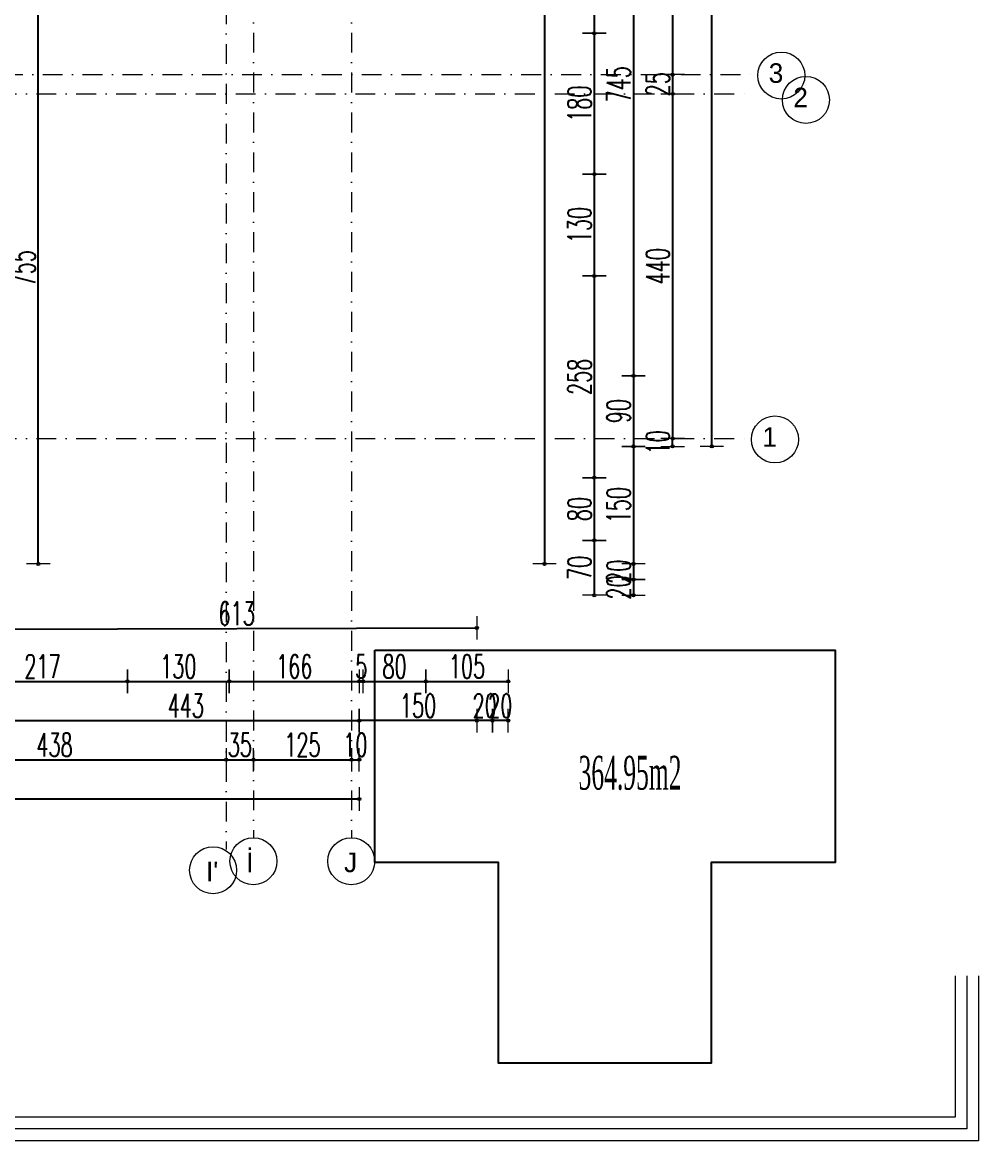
# Model space of a CAD drawing. Header units: millimetres. Extents: x -16104 to 67872, y -88009 to 12107.
# Drawn here: x 23420 to 24640, y 8729 to 10157 of the extents above; entities that cross this region are included whole.
import ezdxf

# ---------------------------------------------------------------- set-up
doc = ezdxf.new("R2010")
doc.units = ezdxf.units.MM
doc.linetypes.add('ACAD_ISO07W100', pattern=[3, 0, -3])
doc.linetypes.add('DASHDOTX2', pattern=[50.8, 25.4, -12.7, 0, -12.7])
doc.layers.get('0').update_dxf_attribs({"color": 241})
for name, color, linetype, lineweight in [('0.3', 114, 'Continuous', 5), ('AKS', 1, 'ACAD_ISO07W100', 5), ('akslar', 144, 'Continuous', 20), ('c05', 32, 'Continuous', 13), ('duvar', 123, 'Continuous', 25), ('OLCU', 54, 'Continuous', 13)]:
    doc.layers.add(name, color=color, linetype=linetype, lineweight=lineweight)
doc.styles.add('DIM', font='Txttw.shx', dxfattribs={"width": 0.6})
doc.styles.add('OLCUIC', font='ROMANS.SHX', dxfattribs={"width": 0.5})
doc.dimstyles.new('50', dxfattribs={"dimscale": 0, "dimtxt": 30, "dimasz": 1, "dimexe": 0, "dimexo": 2, "dimgap": 4, "dimtad": 1, "dimdec": 0, "dimzin": 0, "dimdsep": 46, "dimtxsty": 'DIM', "dimblk1": 'DOT', "dimblk2": 'DOT', "dimsah": 1, "dimcen": 1.5, "dimdle": 3, "dimse1": 1, "dimse2": 1, "dimclrd": 256, "dimclre": 9, "dimclrt": 256, "dimadec": 0, "dimazin": 0, "dimtfac": 0.24, "dimtdec": 0, "dimtix": 1, "dimtmove": 2, "dimatfit": 3, "dimldrblk": 'DOT', "dimfxl": 0, "dimtolj": 1, "dimtzin": 15, "dimarcsym": 0})

# ---------------------------------------------------------------- blocks, each defined once
blk = doc.blocks.new('DOT')
for p, q in [((0, 15), (0, -15)), ((-2, 0), (0, 0)), ((2, 0), (0, 0))]:
    blk.add_line(p, q)
blk.add_circle((0, 0), 2)
blk = doc.blocks.new('*D4953')
at = {"layer": 'Defpoints', "color": 0, "transparency": 16777216}
for p in [(23336.8, 9365.5), (23553.8, 9365.5), (23553.8, 9315.5)]:
    blk.add_point(p, dxfattribs=at)
at = {"layer": 'OLCU', "lineweight": -2, "transparency": 16777216}
blk.add_line((23337.8, 9315.5), (23552.8, 9315.5), dxfattribs=at)
at = {"layer": 'OLCU', "lineweight": -2, "transparency": 16777216, "rotation": 180}
blk.add_blockref('DOT', (23336.8, 9315.5), dxfattribs=at)
at = {"layer": 'OLCU', "lineweight": -2, "transparency": 16777216}
blk.add_blockref('DOT', (23553.8, 9315.5), dxfattribs=at)
at = {"layer": 'OLCU', "transparency": 16777216, "insert": (23445.3, 9334.5), "char_height": 30, "attachment_point": 5, "style": 'DIM'}
blk.add_mtext('\\A1;217', dxfattribs=at)
blk = doc.blocks.new('*D4954')
at = {"layer": 'Defpoints', "color": 0, "transparency": 16777216}
for p in [(23553.8, 9365.5), (23683.8, 9365.5), (23683.8, 9315.5)]:
    blk.add_point(p, dxfattribs=at)
at = {"layer": 'OLCU', "lineweight": -2, "transparency": 16777216}
blk.add_line((23554.8, 9315.5), (23682.8, 9315.5), dxfattribs=at)
at = {"layer": 'OLCU', "lineweight": -2, "transparency": 16777216, "rotation": 180}
blk.add_blockref('DOT', (23553.8, 9315.5), dxfattribs=at)
at = {"layer": 'OLCU', "lineweight": -2, "transparency": 16777216}
blk.add_blockref('DOT', (23683.8, 9315.5), dxfattribs=at)
at = {"layer": 'OLCU', "transparency": 16777216, "insert": (23618.8, 9334.5), "char_height": 30, "attachment_point": 5, "style": 'DIM'}
blk.add_mtext('\\A1;130', dxfattribs=at)
blk = doc.blocks.new('*D4955')
at = {"layer": 'Defpoints', "color": 0, "transparency": 16777216}
for p in [(23683.8, 9365.5), (23849.8, 9365.5), (23849.8, 9315.5)]:
    blk.add_point(p, dxfattribs=at)
at = {"layer": 'OLCU', "lineweight": -2, "transparency": 16777216}
blk.add_line((23684.8, 9315.5), (23848.8, 9315.5), dxfattribs=at)
at = {"layer": 'OLCU', "lineweight": -2, "transparency": 16777216, "rotation": 180}
blk.add_blockref('DOT', (23683.8, 9315.5), dxfattribs=at)
at = {"layer": 'OLCU', "lineweight": -2, "transparency": 16777216}
blk.add_blockref('DOT', (23849.8, 9315.5), dxfattribs=at)
at = {"layer": 'OLCU', "transparency": 16777216, "insert": (23766.8, 9334.5), "char_height": 30, "attachment_point": 5, "style": 'DIM'}
blk.add_mtext('\\A1;166', dxfattribs=at)
blk = doc.blocks.new('*D4961')
at = {"layer": 'Defpoints', "color": 0, "transparency": 16777216}
for p in [(23714.8, 9215.5), (23839.8, 9215.5), (23839.8, 9215.5)]:
    blk.add_point(p, dxfattribs=at)
at = {"layer": 'OLCU', "lineweight": -2, "transparency": 16777216}
blk.add_line((23715.8, 9215.5), (23838.8, 9215.5), dxfattribs=at)
at = {"layer": 'OLCU', "lineweight": -2, "transparency": 16777216, "rotation": 180}
blk.add_blockref('DOT', (23714.8, 9215.5), dxfattribs=at)
at = {"layer": 'OLCU', "lineweight": -2, "transparency": 16777216}
blk.add_blockref('DOT', (23839.8, 9215.5), dxfattribs=at)
at = {"layer": 'OLCU', "transparency": 16777216, "insert": (23777.3, 9234.5), "char_height": 30, "attachment_point": 5, "style": 'DIM'}
blk.add_mtext('\\A1;125', dxfattribs=at)
blk = doc.blocks.new('*D4962')
at = {"layer": 'Defpoints', "color": 0, "transparency": 16777216}
for p in [(23839.8, 9265.5), (23849.8, 9265.5), (23849.8, 9215.5)]:
    blk.add_point(p, dxfattribs=at)
at = {"layer": 'OLCU', "lineweight": -2, "transparency": 16777216}
for p, q in [((23838.8, 9215.5), (23837.8, 9215.5)), ((23839.8, 9215.5), (23849.8, 9215.5)), ((23850.8, 9215.5), (23851.8, 9215.5))]:
    blk.add_line(p, q, dxfattribs=at)
blk.add_blockref('DOT', (23839.8, 9215.5), dxfattribs=at)
at = {"layer": 'OLCU', "lineweight": -2, "transparency": 16777216, "rotation": 180}
blk.add_blockref('DOT', (23849.8, 9215.5), dxfattribs=at)
at = {"layer": 'OLCU', "transparency": 16777216, "insert": (23844.8, 9234.5), "char_height": 30, "attachment_point": 5, "style": 'DIM'}
blk.add_mtext('\\A1;10', dxfattribs=at)
blk = doc.blocks.new('*D4963')
at = {"layer": 'Defpoints', "color": 0, "transparency": 16777216}
for p in [(21799.8, 9200.5), (23849.8, 9200.5), (23849.8, 9165.5)]:
    blk.add_point(p, dxfattribs=at)
at = {"layer": 'OLCU', "lineweight": -2, "transparency": 16777216}
blk.add_line((21800.8, 9165.5), (23848.8, 9165.5), dxfattribs=at)
at = {"layer": 'OLCU', "lineweight": -2, "transparency": 16777216, "rotation": 180}
blk.add_blockref('DOT', (21799.8, 9165.5), dxfattribs=at)
at = {"layer": 'OLCU', "lineweight": -2, "transparency": 16777216}
blk.add_blockref('DOT', (23849.8, 9165.5), dxfattribs=at)
at = {"layer": 'OLCU', "transparency": 16777216, "insert": (22824.8, 9184.5), "char_height": 30, "attachment_point": 5, "style": 'DIM'}
blk.add_mtext('\\A1;2050', dxfattribs=at)
blk = doc.blocks.new('*D4972')
at = {"layer": 'Defpoints', "color": 0, "transparency": 16777216}
for p in [(24099.8, 10272.8), (24099.8, 10142.8), (24149.8, 10142.8)]:
    blk.add_point(p, dxfattribs=at)
at = {"layer": 'OLCU', "lineweight": -2, "transparency": 16777216}
blk.add_line((24149.8, 10271.8), (24149.8, 10143.8), dxfattribs=at)
for p, rotation in [((24149.8, 10272.8), 90), ((24149.8, 10142.8), 270)]:
    blk.add_blockref('DOT', p, dxfattribs=dict(at, rotation=rotation))
at = {"layer": 'OLCU', "transparency": 16777216, "insert": (24130.8, 10207.8), "char_height": 30, "attachment_point": 5, "rotation": 90, "style": 'DIM'}
blk.add_mtext('\\A1;130', dxfattribs=at)
blk = doc.blocks.new('*D4973')
at = {"layer": 'Defpoints', "color": 0, "transparency": 16777216}
for p in [(24099.8, 10142.8), (24099.8, 9963), (24149.8, 9963)]:
    blk.add_point(p, dxfattribs=at)
at = {"layer": 'OLCU', "lineweight": -2, "transparency": 16777216}
blk.add_line((24149.8, 10141.8), (24149.8, 9964), dxfattribs=at)
for p, rotation in [((24149.8, 10142.8), 90), ((24149.8, 9963), 270)]:
    blk.add_blockref('DOT', p, dxfattribs=dict(at, rotation=rotation))
at = {"layer": 'OLCU', "transparency": 16777216, "insert": (24130.8, 10052.9), "char_height": 30, "attachment_point": 5, "rotation": 90, "style": 'DIM'}
blk.add_mtext('\\A1;180', dxfattribs=at)
blk = doc.blocks.new('*D4974')
at = {"layer": 'Defpoints', "color": 0, "transparency": 16777216}
for p in [(24099.8, 9963), (24099.8, 9833), (24149.8, 9833)]:
    blk.add_point(p, dxfattribs=at)
at = {"layer": 'OLCU', "lineweight": -2, "transparency": 16777216}
blk.add_line((24149.8, 9962), (24149.8, 9834), dxfattribs=at)
for p, rotation in [((24149.8, 9963), 90), ((24149.8, 9833), 270)]:
    blk.add_blockref('DOT', p, dxfattribs=dict(at, rotation=rotation))
at = {"layer": 'OLCU', "transparency": 16777216, "insert": (24130.8, 9898), "char_height": 30, "attachment_point": 5, "rotation": 90, "style": 'DIM'}
blk.add_mtext('\\A1;130', dxfattribs=at)
blk = doc.blocks.new('*D4975')
at = {"layer": 'Defpoints', "color": 0, "transparency": 16777216}
for p in [(24099.8, 9833), (24099.8, 9575.5), (24149.8, 9575.5)]:
    blk.add_point(p, dxfattribs=at)
at = {"layer": 'OLCU', "lineweight": -2, "transparency": 16777216}
blk.add_line((24149.8, 9832), (24149.8, 9576.5), dxfattribs=at)
for p, rotation in [((24149.8, 9833), 90), ((24149.8, 9575.5), 270)]:
    blk.add_blockref('DOT', p, dxfattribs=dict(at, rotation=rotation))
at = {"layer": 'OLCU', "transparency": 16777216, "insert": (24130.8, 9704.3), "char_height": 30, "attachment_point": 5, "rotation": 90, "style": 'DIM'}
blk.add_mtext('\\A1;258', dxfattribs=at)
blk = doc.blocks.new('*D4976')
at = {"layer": 'Defpoints', "color": 0, "transparency": 16777216}
for p in [(24164.8, 10450), (24199.8, 9705.5), (24199.8, 9705.5)]:
    blk.add_point(p, dxfattribs=at)
at = {"layer": 'OLCU', "lineweight": -2, "transparency": 16777216}
blk.add_line((24199.8, 10449), (24199.8, 9706.5), dxfattribs=at)
for p, rotation in [((24199.8, 10450), 90), ((24199.8, 9705.5), 270)]:
    blk.add_blockref('DOT', p, dxfattribs=dict(at, rotation=rotation))
at = {"layer": 'OLCU', "transparency": 16777216, "insert": (24180.8, 10077.8), "char_height": 30, "attachment_point": 5, "rotation": 90, "style": 'DIM'}
blk.add_mtext('\\A1;745', dxfattribs=at)
blk = doc.blocks.new('*D4978')
at = {"layer": 'Defpoints', "color": 0, "transparency": 16777216}
for p in [(24214.8, 9625.6), (24249.8, 9625.6), (24214.8, 9615.5)]:
    blk.add_point(p, dxfattribs=at)
at = {"layer": 'OLCU', "lineweight": -2, "transparency": 16777216}
for p, q in [((24249.8, 9626.6), (24249.8, 9627.6)), ((24249.8, 9615.5), (24249.8, 9625.6)), ((24249.8, 9614.5), (24249.8, 9613.5))]:
    blk.add_line(p, q, dxfattribs=at)
for p, rotation in [((24249.8, 9625.6), 270), ((24249.8, 9615.5), 90)]:
    blk.add_blockref('DOT', p, dxfattribs=dict(at, rotation=rotation))
at = {"layer": 'OLCU', "transparency": 16777216, "insert": (24230.8, 9620.6), "char_height": 30, "attachment_point": 5, "rotation": 90, "style": 'DIM'}
blk.add_mtext('\\A1;10', dxfattribs=at)
blk = doc.blocks.new('*D4979')
at = {"layer": 'Defpoints', "color": 0, "transparency": 16777216}
for p in [(24264.8, 11425), (24299.8, 11425), (24264.8, 9615.5)]:
    blk.add_point(p, dxfattribs=at)
at = {"layer": 'OLCU', "lineweight": -2, "transparency": 16777216}
blk.add_line((24299.8, 9616.5), (24299.8, 11424), dxfattribs=at)
for p, rotation in [((24299.8, 11425), 90), ((24299.8, 9615.5), 270)]:
    blk.add_blockref('DOT', p, dxfattribs=dict(at, rotation=rotation))
at = {"layer": 'OLCU', "transparency": 16777216, "insert": (24280.8, 10520.3), "char_height": 30, "attachment_point": 5, "rotation": 90, "style": 'DIM'}
blk.add_mtext('\\A1;1810', dxfattribs=at)
blk = doc.blocks.new('*D5011')
at = {"layer": 'Defpoints', "color": 0, "transparency": 16777216}
for p in [(23849.8, 9365.5), (23854.8, 9365.5), (23854.8, 9315.5)]:
    blk.add_point(p, dxfattribs=at)
at = {"layer": 'OLCU', "lineweight": -2, "transparency": 16777216}
for p, q in [((23848.8, 9315.5), (23847.8, 9315.5)), ((23849.8, 9315.5), (23854.8, 9315.5)), ((23855.8, 9315.5), (23856.8, 9315.5))]:
    blk.add_line(p, q, dxfattribs=at)
blk.add_blockref('DOT', (23849.8, 9315.5), dxfattribs=at)
at = {"layer": 'OLCU', "lineweight": -2, "transparency": 16777216, "rotation": 180}
blk.add_blockref('DOT', (23854.8, 9315.5), dxfattribs=at)
at = {"layer": 'OLCU', "transparency": 16777216, "insert": (23852.3, 9334.5), "char_height": 30, "attachment_point": 5, "style": 'DIM'}
blk.add_mtext('\\A1;5', dxfattribs=at)
blk = doc.blocks.new('*D5012')
at = {"layer": 'Defpoints', "color": 0, "transparency": 16777216}
for p in [(23854.8, 9365.5), (23934.8, 9365.5), (23934.8, 9315.5)]:
    blk.add_point(p, dxfattribs=at)
at = {"layer": 'OLCU', "lineweight": -2, "transparency": 16777216}
blk.add_line((23855.8, 9315.5), (23933.8, 9315.5), dxfattribs=at)
at = {"layer": 'OLCU', "lineweight": -2, "transparency": 16777216, "rotation": 180}
blk.add_blockref('DOT', (23854.8, 9315.5), dxfattribs=at)
at = {"layer": 'OLCU', "lineweight": -2, "transparency": 16777216}
blk.add_blockref('DOT', (23934.8, 9315.5), dxfattribs=at)
at = {"layer": 'OLCU', "transparency": 16777216, "insert": (23894.8, 9334.5), "char_height": 30, "attachment_point": 5, "style": 'DIM'}
blk.add_mtext('\\A1;80', dxfattribs=at)
blk = doc.blocks.new('*D5013')
at = {"layer": 'Defpoints', "color": 0, "transparency": 16777216}
for p in [(23934.8, 9365.5), (24039.8, 9365.5), (24039.8, 9315.5)]:
    blk.add_point(p, dxfattribs=at)
at = {"layer": 'OLCU', "lineweight": -2, "transparency": 16777216}
blk.add_line((23935.8, 9315.5), (24038.8, 9315.5), dxfattribs=at)
at = {"layer": 'OLCU', "lineweight": -2, "transparency": 16777216, "rotation": 180}
blk.add_blockref('DOT', (23934.8, 9315.5), dxfattribs=at)
at = {"layer": 'OLCU', "lineweight": -2, "transparency": 16777216}
blk.add_blockref('DOT', (24039.8, 9315.5), dxfattribs=at)
at = {"layer": 'OLCU', "transparency": 16777216, "insert": (23987.3, 9334.5), "char_height": 30, "attachment_point": 5, "style": 'DIM'}
blk.add_mtext('\\A1;105', dxfattribs=at)
blk = doc.blocks.new('*D5020')
at = {"layer": 'Defpoints', "color": 0, "transparency": 16777216}
for p in [(24019.8, 9365.5), (24039.8, 9365.5), (24019.8, 9265.5)]:
    blk.add_point(p, dxfattribs=at)
at = {"layer": 'OLCU', "lineweight": -2, "transparency": 16777216}
for p, q in [((24018.8, 9265.5), (24017.8, 9265.5)), ((24039.8, 9265.5), (24019.8, 9265.5)), ((24040.8, 9265.5), (24041.8, 9265.5))]:
    blk.add_line(p, q, dxfattribs=at)
blk.add_blockref('DOT', (24019.8, 9265.5), dxfattribs=at)
at = {"layer": 'OLCU', "lineweight": -2, "transparency": 16777216, "rotation": 180}
blk.add_blockref('DOT', (24039.8, 9265.5), dxfattribs=at)
at = {"layer": 'OLCU', "transparency": 16777216, "insert": (24029.8, 9284.5), "char_height": 30, "attachment_point": 5, "style": 'DIM'}
blk.add_mtext('\\A1;20', dxfattribs=at)
blk = doc.blocks.new('*D5021')
at = {"layer": 'Defpoints', "color": 0, "transparency": 16777216}
for p in [(23849.8, 9365.5), (23999.8, 9365.5), (23849.8, 9265.5)]:
    blk.add_point(p, dxfattribs=at)
at = {"layer": 'OLCU', "lineweight": -2, "transparency": 16777216}
blk.add_line((23998.8, 9265.5), (23850.8, 9265.5), dxfattribs=at)
at = {"layer": 'OLCU', "lineweight": -2, "transparency": 16777216, "rotation": 180}
blk.add_blockref('DOT', (23849.8, 9265.5), dxfattribs=at)
at = {"layer": 'OLCU', "lineweight": -2, "transparency": 16777216}
blk.add_blockref('DOT', (23999.8, 9265.5), dxfattribs=at)
at = {"layer": 'OLCU', "transparency": 16777216, "insert": (23924.8, 9284.5), "char_height": 30, "attachment_point": 5, "style": 'DIM'}
blk.add_mtext('\\A1;150', dxfattribs=at)
blk = doc.blocks.new('*D5022')
at = {"layer": 'Defpoints', "color": 0, "transparency": 16777216}
for p in [(23406.8, 9265.5), (23849.8, 9265.5), (23849.8, 9265.5)]:
    blk.add_point(p, dxfattribs=at)
at = {"layer": 'OLCU', "lineweight": -2, "transparency": 16777216}
blk.add_line((23407.8, 9265.5), (23848.8, 9265.5), dxfattribs=at)
at = {"layer": 'OLCU', "lineweight": -2, "transparency": 16777216, "rotation": 180}
blk.add_blockref('DOT', (23406.8, 9265.5), dxfattribs=at)
at = {"layer": 'OLCU', "lineweight": -2, "transparency": 16777216}
blk.add_blockref('DOT', (23849.8, 9265.5), dxfattribs=at)
at = {"layer": 'OLCU', "transparency": 16777216, "insert": (23628.3, 9284.5), "char_height": 30, "attachment_point": 5, "style": 'DIM'}
blk.add_mtext('\\A1;443', dxfattribs=at)
blk = doc.blocks.new('*D5031')
at = {"layer": 'Defpoints', "color": 0, "transparency": 16777216}
for p in [(24099.8, 9705.5), (24101.2, 9615.5), (24199.8, 9615.5)]:
    blk.add_point(p, dxfattribs=at)
at = {"layer": 'OLCU', "lineweight": -2, "transparency": 16777216}
blk.add_line((24199.8, 9704.5), (24199.8, 9616.5), dxfattribs=at)
for p, rotation in [((24199.8, 9705.5), 90), ((24199.8, 9615.5), 270)]:
    blk.add_blockref('DOT', p, dxfattribs=dict(at, rotation=rotation))
at = {"layer": 'OLCU', "transparency": 16777216, "insert": (24180.8, 9660.5), "char_height": 30, "attachment_point": 5, "rotation": 90, "style": 'DIM'}
blk.add_mtext('\\A1;90', dxfattribs=at)
blk = doc.blocks.new('*D5032')
at = {"layer": 'Defpoints', "color": 0, "transparency": 16777216}
for p in [(24099.8, 9445.5), (24099.8, 9425.5), (24199.8, 9425.5)]:
    blk.add_point(p, dxfattribs=at)
at = {"layer": 'OLCU', "lineweight": -2, "transparency": 16777216}
for p, q in [((24199.8, 9446.5), (24199.8, 9447.5)), ((24199.8, 9445.5), (24199.8, 9425.5)), ((24199.8, 9424.5), (24199.8, 9423.5))]:
    blk.add_line(p, q, dxfattribs=at)
for p, rotation in [((24199.8, 9445.5), 270), ((24199.8, 9425.5), 90)]:
    blk.add_blockref('DOT', p, dxfattribs=dict(at, rotation=rotation))
at = {"layer": 'OLCU', "transparency": 16777216, "insert": (24180.8, 9435.5), "char_height": 30, "attachment_point": 5, "rotation": 90, "style": 'DIM'}
blk.add_mtext('\\A1;20', dxfattribs=at)
blk = doc.blocks.new('*D5033')
at = {"layer": 'Defpoints', "color": 0, "transparency": 16777216}
for p in [(24099.8, 9495.5), (24099.8, 9425.5), (24149.8, 9425.5)]:
    blk.add_point(p, dxfattribs=at)
at = {"layer": 'OLCU', "lineweight": -2, "transparency": 16777216}
blk.add_line((24149.8, 9494.5), (24149.8, 9426.5), dxfattribs=at)
for p, rotation in [((24149.8, 9495.5), 90), ((24149.8, 9425.5), 270)]:
    blk.add_blockref('DOT', p, dxfattribs=dict(at, rotation=rotation))
at = {"layer": 'OLCU', "transparency": 16777216, "insert": (24130.8, 9460.5), "char_height": 30, "attachment_point": 5, "rotation": 90, "style": 'DIM'}
blk.add_mtext('\\A1;70', dxfattribs=at)
blk = doc.blocks.new('*D5034')
at = {"layer": 'Defpoints', "color": 0, "transparency": 16777216}
for p in [(24099.8, 9575.5), (24099.8, 9495.5), (24149.8, 9495.5)]:
    blk.add_point(p, dxfattribs=at)
at = {"layer": 'OLCU', "lineweight": -2, "transparency": 16777216}
blk.add_line((24149.8, 9574.5), (24149.8, 9496.5), dxfattribs=at)
for p, rotation in [((24149.8, 9575.5), 90), ((24149.8, 9495.5), 270)]:
    blk.add_blockref('DOT', p, dxfattribs=dict(at, rotation=rotation))
at = {"layer": 'OLCU', "transparency": 16777216, "insert": (24130.8, 9535.5), "char_height": 30, "attachment_point": 5, "rotation": 90, "style": 'DIM'}
blk.add_mtext('\\A1;80', dxfattribs=at)
blk = doc.blocks.new('*D5067')
at = {"layer": 'Defpoints', "color": 0, "transparency": 16777216}
for p in [(23241.8, 9215.5), (23679.8, 9215.5), (23679.8, 9215.5)]:
    blk.add_point(p, dxfattribs=at)
at = {"layer": 'OLCU', "lineweight": -2, "transparency": 16777216}
blk.add_line((23242.8, 9215.5), (23678.8, 9215.5), dxfattribs=at)
at = {"layer": 'OLCU', "lineweight": -2, "transparency": 16777216, "rotation": 180}
blk.add_blockref('DOT', (23241.8, 9215.5), dxfattribs=at)
at = {"layer": 'OLCU', "lineweight": -2, "transparency": 16777216}
blk.add_blockref('DOT', (23679.8, 9215.5), dxfattribs=at)
at = {"layer": 'OLCU', "transparency": 16777216, "insert": (23460.8, 9234.5), "char_height": 30, "attachment_point": 5, "style": 'DIM'}
blk.add_mtext('\\A1;438', dxfattribs=at)
blk = doc.blocks.new('*D5068')
at = {"layer": 'Defpoints', "color": 0, "transparency": 16777216}
for p in [(23714.8, 9215.5), (23839.8, 9215.5), (23839.8, 9215.5)]:
    blk.add_point(p, dxfattribs=at)
at = {"layer": 'OLCU', "lineweight": -2, "transparency": 16777216}
blk.add_line((23715.8, 9215.5), (23838.8, 9215.5), dxfattribs=at)
at = {"layer": 'OLCU', "lineweight": -2, "transparency": 16777216, "rotation": 180}
blk.add_blockref('DOT', (23714.8, 9215.5), dxfattribs=at)
at = {"layer": 'OLCU', "lineweight": -2, "transparency": 16777216}
blk.add_blockref('DOT', (23839.8, 9215.5), dxfattribs=at)
at = {"layer": 'OLCU', "transparency": 16777216, "insert": (23777.3, 9234.5), "char_height": 30, "attachment_point": 5, "style": 'DIM'}
blk.add_mtext('\\A1;125', dxfattribs=at)
blk = doc.blocks.new('*D5074')
at = {"layer": 'Defpoints', "color": 0, "transparency": 16777216}
for p in [(24249.8, 10500), (24249.8, 10090), (24249.8, 10090)]:
    blk.add_point(p, dxfattribs=at)
at = {"layer": 'OLCU', "lineweight": -2, "transparency": 16777216}
blk.add_line((24249.8, 10499), (24249.8, 10091), dxfattribs=at)
for p, rotation in [((24249.8, 10500), 90), ((24249.8, 10090), 270)]:
    blk.add_blockref('DOT', p, dxfattribs=dict(at, rotation=rotation))
at = {"layer": 'OLCU', "transparency": 16777216, "insert": (24230.8, 10295), "char_height": 30, "attachment_point": 5, "rotation": 90, "style": 'DIM'}
blk.add_mtext('\\A1;400', dxfattribs=at)
blk = doc.blocks.new('*D5075')
at = {"layer": 'Defpoints', "color": 0, "transparency": 16777216}
for p in [(24249.8, 10090), (24249.8, 10065.5), (24249.8, 10065.5)]:
    blk.add_point(p, dxfattribs=at)
at = {"layer": 'OLCU', "lineweight": -2, "transparency": 16777216}
for p, q in [((24249.8, 10091), (24249.8, 10092)), ((24249.8, 10090), (24249.8, 10065.5)), ((24249.8, 10064.5), (24249.8, 10063.5))]:
    blk.add_line(p, q, dxfattribs=at)
for p, rotation in [((24249.8, 10090), 270), ((24249.8, 10065.5), 90)]:
    blk.add_blockref('DOT', p, dxfattribs=dict(at, rotation=rotation))
at = {"layer": 'OLCU', "transparency": 16777216, "insert": (24230.8, 10077.8), "char_height": 30, "attachment_point": 5, "rotation": 90, "style": 'DIM'}
blk.add_mtext('\\A1;25', dxfattribs=at)
blk = doc.blocks.new('*D5076')
at = {"layer": 'Defpoints', "color": 0, "transparency": 16777216}
for p in [(24249.8, 10065.5), (24249.8, 9625.5), (24249.8, 9625.5)]:
    blk.add_point(p, dxfattribs=at)
at = {"layer": 'OLCU', "lineweight": -2, "transparency": 16777216}
blk.add_line((24249.8, 10064.5), (24249.8, 9626.5), dxfattribs=at)
for p, rotation in [((24249.8, 10065.5), 90), ((24249.8, 9625.5), 270)]:
    blk.add_blockref('DOT', p, dxfattribs=dict(at, rotation=rotation))
at = {"layer": 'OLCU', "transparency": 16777216, "insert": (24230.8, 9845.5), "char_height": 30, "attachment_point": 5, "rotation": 90, "style": 'DIM'}
blk.add_mtext('\\A1;440', dxfattribs=at)
blk = doc.blocks.new('*D5090')
at = {"layer": 'Defpoints', "color": 0, "transparency": 16777216}
for p in [(24086.2, 11575), (24086.2, 9465.5), (24086.2, 9465.5)]:
    blk.add_point(p, dxfattribs=at)
at = {"layer": 'OLCU', "lineweight": -2, "transparency": 16777216}
blk.add_line((24086.2, 11574), (24086.2, 9466.5), dxfattribs=at)
for p, rotation in [((24086.2, 11575), 90), ((24086.2, 9465.5), 270)]:
    blk.add_blockref('DOT', p, dxfattribs=dict(at, rotation=rotation))
at = {"layer": 'OLCU', "transparency": 16777216, "insert": (24067.2, 10520.3), "char_height": 30, "attachment_point": 5, "rotation": 90, "style": 'DIM'}
blk.add_mtext('\\A1;2110', dxfattribs=at)
blk = doc.blocks.new('*D5098')
at = {"layer": 'Defpoints', "color": 0, "transparency": 16777216}
for p in [(23999.8, 9365.5), (24019.8, 9365.5), (23999.8, 9265.5)]:
    blk.add_point(p, dxfattribs=at)
at = {"layer": 'OLCU', "lineweight": -2, "transparency": 16777216}
for p, q in [((23998.8, 9265.5), (23997.8, 9265.5)), ((24019.8, 9265.5), (23999.8, 9265.5)), ((24020.8, 9265.5), (24021.8, 9265.5))]:
    blk.add_line(p, q, dxfattribs=at)
blk.add_blockref('DOT', (23999.8, 9265.5), dxfattribs=at)
at = {"layer": 'OLCU', "lineweight": -2, "transparency": 16777216, "rotation": 180}
blk.add_blockref('DOT', (24019.8, 9265.5), dxfattribs=at)
at = {"layer": 'OLCU', "transparency": 16777216, "insert": (24009.8, 9284.5), "char_height": 30, "attachment_point": 5, "style": 'DIM'}
blk.add_mtext('\\A1;20', dxfattribs=at)
blk = doc.blocks.new('*D5099')
at = {"layer": 'Defpoints', "color": 0, "transparency": 16777216}
for p in [(24099.8, 9465.5), (24099.8, 9445.5), (24199.8, 9445.5)]:
    blk.add_point(p, dxfattribs=at)
at = {"layer": 'OLCU', "lineweight": -2, "transparency": 16777216}
for p, q in [((24199.8, 9466.5), (24199.8, 9467.5)), ((24199.8, 9465.5), (24199.8, 9445.5)), ((24199.8, 9444.5), (24199.8, 9443.5))]:
    blk.add_line(p, q, dxfattribs=at)
for p, rotation in [((24199.8, 9465.5), 270), ((24199.8, 9445.5), 90)]:
    blk.add_blockref('DOT', p, dxfattribs=dict(at, rotation=rotation))
at = {"layer": 'OLCU', "transparency": 16777216, "insert": (24180.8, 9455.5), "char_height": 30, "attachment_point": 5, "rotation": 90, "style": 'DIM'}
blk.add_mtext('\\A1;20', dxfattribs=at)
blk = doc.blocks.new('*D5100')
at = {"layer": 'Defpoints', "color": 0, "transparency": 16777216}
for p in [(24199.8, 9615.5), (24199.8, 9465.5), (24199.8, 9465.5)]:
    blk.add_point(p, dxfattribs=at)
at = {"layer": 'OLCU', "lineweight": -2, "transparency": 16777216}
blk.add_line((24199.8, 9614.5), (24199.8, 9466.5), dxfattribs=at)
for p, rotation in [((24199.8, 9615.5), 90), ((24199.8, 9465.5), 270)]:
    blk.add_blockref('DOT', p, dxfattribs=dict(at, rotation=rotation))
at = {"layer": 'OLCU', "transparency": 16777216, "insert": (24180.8, 9540.5), "char_height": 30, "attachment_point": 5, "rotation": 90, "style": 'DIM'}
blk.add_mtext('\\A1;150', dxfattribs=at)
blk = doc.blocks.new('*D4822')
at = {"layer": 'Defpoints', "color": 0, "transparency": 16777216}
for p in [(23386.8, 9382.3), (23999.8, 9383.8), (23999.8, 9383.8)]:
    blk.add_point(p, dxfattribs=at)
at = {"layer": 'OLCU', "lineweight": -2, "transparency": 16777216}
blk.add_line((23387.8, 9382.3), (23998.8, 9383.8), dxfattribs=at)
for p, rotation in [((23386.8, 9382.3), 180.1399202823376), ((23999.8, 9383.8), 0.1399202823375777)]:
    blk.add_blockref('DOT', p, dxfattribs=dict(at, rotation=rotation))
at = {"layer": 'OLCU', "transparency": 16777216, "insert": (23693.3, 9402.1), "char_height": 30, "attachment_point": 5, "rotation": 0.1399, "style": 'DIM'}
blk.add_mtext('\\A1;613', dxfattribs=at)
blk = doc.blocks.new('*D5135')
at = {"layer": 'Defpoints', "color": 0, "transparency": 16777216}
for p in [(23366.8, 10220), (23440.1, 10220), (23366.8, 9465.5)]:
    blk.add_point(p, dxfattribs=at)
at = {"layer": 'OLCU', "lineweight": -2, "transparency": 16777216}
blk.add_line((23440.1, 9466.5), (23440.1, 10219), dxfattribs=at)
for p, rotation in [((23440.1, 10220), 90), ((23440.1, 9465.5), 270)]:
    blk.add_blockref('DOT', p, dxfattribs=dict(at, rotation=rotation))
at = {"layer": 'OLCU', "transparency": 16777216, "insert": (23421.1, 9842.8), "char_height": 30, "attachment_point": 5, "rotation": 90, "style": 'DIM'}
blk.add_mtext('\\A1;755', dxfattribs=at)
blk = doc.blocks.new('*D4818')
at = {"layer": 'Defpoints', "color": 0, "transparency": 16777216}
for p in [(23679.8, 9215.5), (23714.8, 9215.5), (23714.8, 9215.5)]:
    blk.add_point(p, dxfattribs=at)
at = {"layer": 'OLCU', "lineweight": -2, "transparency": 16777216}
for p, q in [((23678.8, 9215.5), (23677.8, 9215.5)), ((23679.8, 9215.5), (23714.8, 9215.5)), ((23715.8, 9215.5), (23716.8, 9215.5))]:
    blk.add_line(p, q, dxfattribs=at)
blk.add_blockref('DOT', (23679.8, 9215.5), dxfattribs=at)
at = {"layer": 'OLCU', "lineweight": -2, "transparency": 16777216, "rotation": 180}
blk.add_blockref('DOT', (23714.8, 9215.5), dxfattribs=at)
at = {"layer": 'OLCU', "transparency": 16777216, "insert": (23697.3, 9234.5), "char_height": 30, "attachment_point": 5, "style": 'DIM'}
blk.add_mtext('\\A1;35', dxfattribs=at)

msp = doc.modelspace()

# ---------------------------------------------------------------- linework, layer by layer
at = {"layer": 'AKS', "linetype": 'ByBlock'}
for centre in [(24388.5, 10088.9), (24419.9, 10057.7), (24380.4, 9624.4), (23714.6, 9086), (23839.6, 9086), (23663.2, 9074.5)]:
    msp.add_circle(centre, 30, dxfattribs=at)
at = {"layer": 'akslar', "linetype": 'DASHDOTX2'}
for p, q in [((23714.8, 11925), (23714.8, 9115.5)), ((23839.8, 11925), (23839.8, 9115.5)), ((23679.8, 11910.6), (23679.8, 9101.1)), ((21307.9, 10090), (24357.9, 10090)), ((21299.8, 10065.5), (24349.8, 10065.5)), ((21299.8, 9625.5), (24349.8, 9625.5))]:
    msp.add_line(p, q, dxfattribs=at)
at = {"layer": 'c05'}
for points in [[(24640.4, 8939.6), (24640.4, 8729.3), (21110.1, 8729.3), (21110.1, 12107.1), (24640.4, 12107.1), (24640.4, 10251)], [(24625.4, 8939.6), (24625.4, 8744.3), (21125.1, 8744.3), (21125.1, 12092.1), (24625.4, 12092.1), (24625.4, 10251)], [(24610.4, 8939.6), (24610.4, 8759.3), (21140.1, 8759.3), (21140.1, 12077.1), (24610.4, 12077.1), (24610.4, 10251)]]:
    msp.add_lwpolyline(points, dxfattribs=at)
at = {"layer": 'duvar'}
msp.add_lwpolyline([(23869.6, 9355.5), (24457.1, 9355.5), (24457.1, 9084.3), (24298.8, 9084.3), (24298.8, 8828.2), (24027.6, 8828.2), (24027.6, 9084.3), (23869.6, 9084.3), (23869.6, 9355.5)], dxfattribs=at)
msp.add_lwpolyline([(23869.6, 9355.5), (24457.1, 9355.5), (24457.1, 9084.3), (24298.8, 9084.3), (24298.8, 8828.2), (24027.6, 8828.2), (24027.6, 9084.3), (23869.6, 9084.3), (23869.6, 9355.5)], dxfattribs=at)

# ---------------------------------------------------------------- texts
at = {"layer": '0.3', "ltscale": 0.7, "insert": (24195.4, 9176.4), "char_height": 43.2, "width": 524.278, "attachment_point": 8, "style": 'OLCUIC'}
msp.add_mtext('{\\fTimes New Roman|b0|i0|c162|p18;364.95m2}', dxfattribs=at)
at = {"layer": 'AKS', "char_height": 25, "width": 35.659, "attachment_point": 1}
for s, insert in [('3', (24372.4, 10104.5)), ('2', (24403.8, 10073.4)), ('1', (24364.3, 9640)), ('{\\fComic Sans MS|b0|i0|c162|p66;İ}', (23705.4, 9097)), ('J', (23830.4, 9097)), ("I'", (23654.1, 9085.5))]:
    msp.add_mtext(s, dxfattribs=dict(at, insert=insert))

# ---------------------------------------------------------------- dimensions: what is measured, and where the dimension line sits
at = {"layer": 'OLCU'}
for base, p1, p2, text, picture, middle in [((24086.2, 9465.5), (24086.2, 11575), (24086.2, 9465.5), '2110', '*D5090', (24067.2, 10520.3)), ((24299.8, 11425), (24264.8, 9615.5), (24264.8, 11425), '1810', '*D4979', (24280.8, 10520.3)), ((24249.8, 10090), (24249.8, 10500), (24249.8, 10090), '400', '*D5074', (24230.8, 10295))]:
    dim = msp.add_linear_dim(base=base, p1=p1, p2=p2, angle=90, text=text, dimstyle='50', override={"dimscale": 1}, dxfattribs=at)
    dim.commit()
    dim.dimension.update_dxf_attribs({"geometry": picture, "text_midpoint": middle})
for base, p1, p2, picture, middle in [((24199.8169726, 9705.5446397), (24164.8169726, 10450.0446397), (24199.8169726, 9705.5446397), '*D4976', (24180.8169726, 10077.7946397)), ((24149.8, 10142.8), (24099.8, 10272.8), (24099.8, 10142.8), '*D4972', (24130.8, 10207.8)), ((23440.0930811, 10220.0446397), (23366.8169726, 9465.5446397), (23366.8169726, 10220.0446397), '*D5135', (23421.0930811, 9842.7946397)), ((24149.8, 9963), (24099.8, 10142.8), (24099.8, 9963), '*D4973', (24130.8, 10052.9)), ((24249.8169726, 10065.5446397), (24249.8169726, 10090.0446397), (24249.8169726, 10065.5446397), '*D5075', (24230.8169726, 10077.7946397)), ((24249.8, 9625.5), (24249.8, 10065.5), (24249.8, 9625.5), '*D5076', (24230.8, 9845.5)), ((24149.8, 9833), (24099.8, 9963), (24099.8, 9833), '*D4974', (24130.8, 9898)), ((24149.8169726, 9575.5446397), (24099.8169726, 9833.0446397), (24099.8169726, 9575.5446397), '*D4975', (24130.8169726, 9704.2946397)), ((24199.8, 9615.5), (24099.8, 9705.5), (24101.2, 9615.5), '*D5031', (24180.8, 9660.5)), ((24249.8, 9625.6), (24214.8, 9615.5), (24214.8, 9625.6), '*D4978', (24230.8, 9620.6)), ((24199.8, 9465.5), (24199.8, 9615.5), (24199.8, 9465.5), '*D5100', (24180.8, 9540.5)), ((24149.8, 9495.5), (24099.8, 9575.5), (24099.8, 9495.5), '*D5034', (24130.8, 9535.5)), ((24149.8, 9425.5), (24099.8, 9495.5), (24099.8, 9425.5), '*D5033', (24130.8, 9460.5)), ((24199.8, 9445.5), (24099.8, 9465.5), (24099.8, 9445.5), '*D5099', (24180.8, 9455.5)), ((24199.8, 9425.5), (24099.8, 9445.5), (24099.8, 9425.5), '*D5032', (24180.8, 9435.5))]:
    dim = msp.add_linear_dim(base=base, p1=p1, p2=p2, angle=90, dimstyle='50', override={"dimscale": 1}, dxfattribs=at)
    dim.commit()
    dim.dimension.update_dxf_attribs({"geometry": picture, "text_midpoint": middle})
dim = msp.add_aligned_dim(p1=(23386.8, 9382.3), p2=(23999.8, 9383.8), distance=0, dimstyle='50', override={"dimscale": 1}, dxfattribs=at)
dim.commit()
dim.dimension.update_dxf_attribs({"geometry": '*D4822', "text_midpoint": (23693.3, 9402.1)})
for base, p1, p2, picture, middle in [((23553.8, 9315.5), (23336.8, 9365.5), (23553.8, 9365.5), '*D4953', (23445.3, 9334.5)), ((23683.8, 9315.5), (23553.8, 9365.5), (23683.8, 9365.5), '*D4954', (23618.8, 9334.5)), ((23849.8, 9315.5), (23683.8, 9365.5), (23849.8, 9365.5), '*D4955', (23766.8, 9334.5)), ((23854.8, 9315.5), (23849.8, 9365.5), (23854.8, 9365.5), '*D5011', (23852.3, 9334.5)), ((23849.8, 9265.5), (23999.8, 9365.5), (23849.8, 9365.5), '*D5021', (23924.8, 9284.5)), ((23934.8, 9315.5), (23854.8, 9365.5), (23934.8, 9365.5), '*D5012', (23894.8, 9334.5)), ((24039.8, 9315.5), (23934.8, 9365.5), (24039.8, 9365.5), '*D5013', (23987.3, 9334.5)), ((23999.8, 9265.5), (24019.8, 9365.5), (23999.8, 9365.5), '*D5098', (24009.8, 9284.5)), ((24019.8, 9265.5), (24039.8, 9365.5), (24019.8, 9365.5), '*D5020', (24029.8, 9284.5)), ((23849.8, 9265.5), (23406.8, 9265.5), (23849.8, 9265.5), '*D5022', (23628.3, 9284.5)), ((23849.8, 9215.5), (23839.8, 9265.5), (23849.8, 9265.5), '*D4962', (23844.8, 9234.5)), ((23679.8, 9215.5), (23241.8, 9215.5), (23679.8, 9215.5), '*D5067', (23460.8, 9234.5)), ((23714.8, 9215.5), (23679.8, 9215.5), (23714.8, 9215.5), '*D4818', (23697.3, 9234.5)), ((23839.8, 9215.5), (23714.8, 9215.5), (23839.8, 9215.5), '*D4961', (23777.3, 9234.5)), ((23839.8, 9215.5), (23714.8, 9215.5), (23839.8, 9215.5), '*D5068', (23777.3, 9234.5)), ((23849.8, 9165.5), (21799.8, 9200.5), (23849.8, 9200.5), '*D4963', (22824.8, 9184.5))]:
    dim = msp.add_linear_dim(base=base, p1=p1, p2=p2, dimstyle='50', override={"dimscale": 1}, dxfattribs=at)
    dim.commit()
    dim.dimension.update_dxf_attribs({"geometry": picture, "text_midpoint": middle})

doc.saveas('drawing.dxf')
